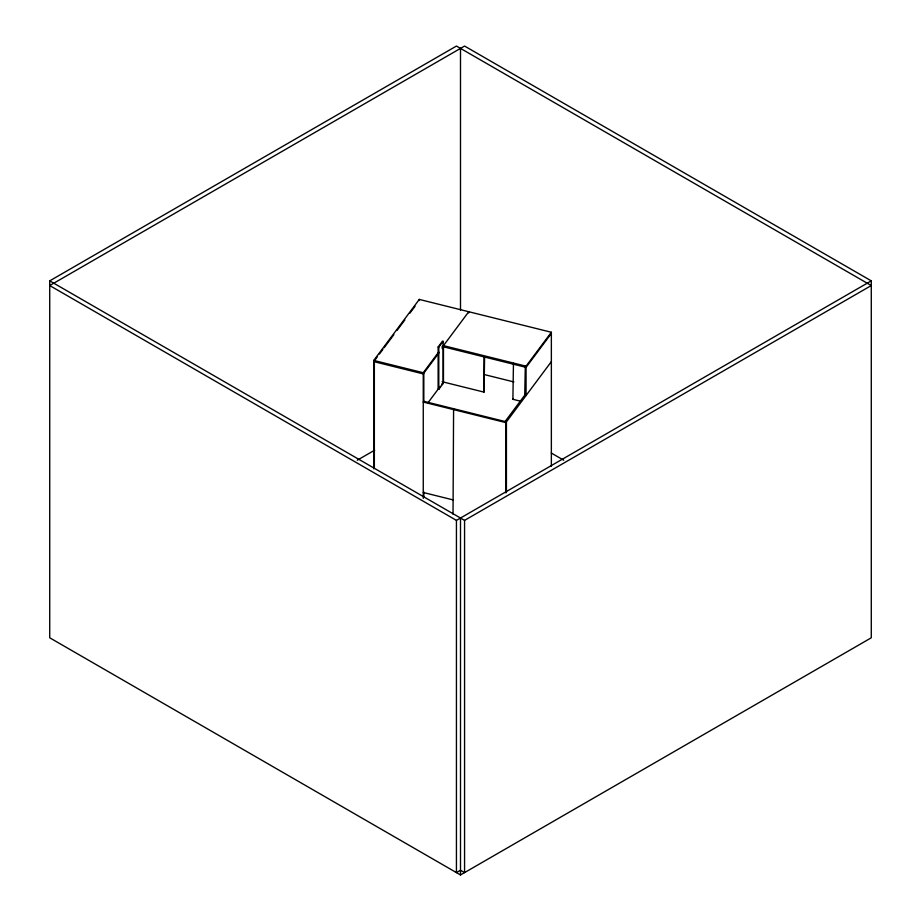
<?xml version="1.0" encoding="UTF-8"?>
<svg xmlns="http://www.w3.org/2000/svg" width="921" height="921" viewBox="0 0 921 921"><rect width="100%" height="100%" fill="white"/><g stroke="black" fill="none" stroke-linecap="round" stroke-linejoin="round"><path stroke-width="1.38" d="M373.788 468.835L373.788 360.422L419.285 299.429L551.357 332.262L551.357 466.371M377.219 356.991L373.788 361.596L423.257 373.903L439.19 352.536M379.44 354.009L382.837 349.473M384.092 347.781L393.854 334.691M396.963 330.524L404.872 319.921M409.845 313.255L415.049 306.279M438.131 346.998L442.46 341.184L443.128 341.357L443.128 383.539L438.787 389.341L438.131 389.18L438.131 346.998L438.787 347.159L443.128 341.357M423.257 498.296L423.257 372.729L438.707 352.006M442.149 347.401L468.754 311.724L468.754 312.898M442.149 348.575L443.864 346.273M428.092 402.638L440.296 386.279M441.758 384.322L443.462 382.031L443.462 345.64L526.064 366.178L551.357 332.262M453.593 408.717L453.028 514.229M442.138 381.708L484.02 392.116L484.584 357.544M513.458 363.311L512.893 399.3L520.791 401.257M525.304 366.259L524.74 395.201L526.064 395.523L526.064 366.178M551.357 333.437L526.064 367.352L442.138 346.48M512.893 399.3L513.458 398.54M505.099 421.519L525.454 394.246M505.859 492.931L505.859 422.612L551.357 361.619M49.722 280.859L456.436 46.05L871.278 285.556L464.564 520.377L49.722 280.859L49.722 637.793L460.5 874.95L871.278 637.793L871.278 280.859L464.564 46.05L49.722 285.556L456.436 520.377L871.278 280.859M357.267 460.224L374.674 450.173M483.709 374.421L513.872 381.927M373.788 360.422L423.257 372.729M442.46 383.366L443.128 383.539M505.859 422.612L423.257 402.074L423.821 401.314L506.423 421.853L506.423 492.171M423.257 492.482L453.028 499.884M551.299 453.04L563.733 460.224M484.02 356.899L484.02 392.116M464.564 520.377L464.564 872.601L460.5 870.253L456.436 872.601L456.436 520.377M460.5 48.399L460.5 310.055M460.5 518.028L460.5 874.95M438.787 347.159L438.787 389.341M423.821 373.132L423.821 401.729M423.821 491.814L423.821 497.536M419.285 299.429L419.285 300.603M374.352 360.836L374.352 468.075"/></g></svg>
